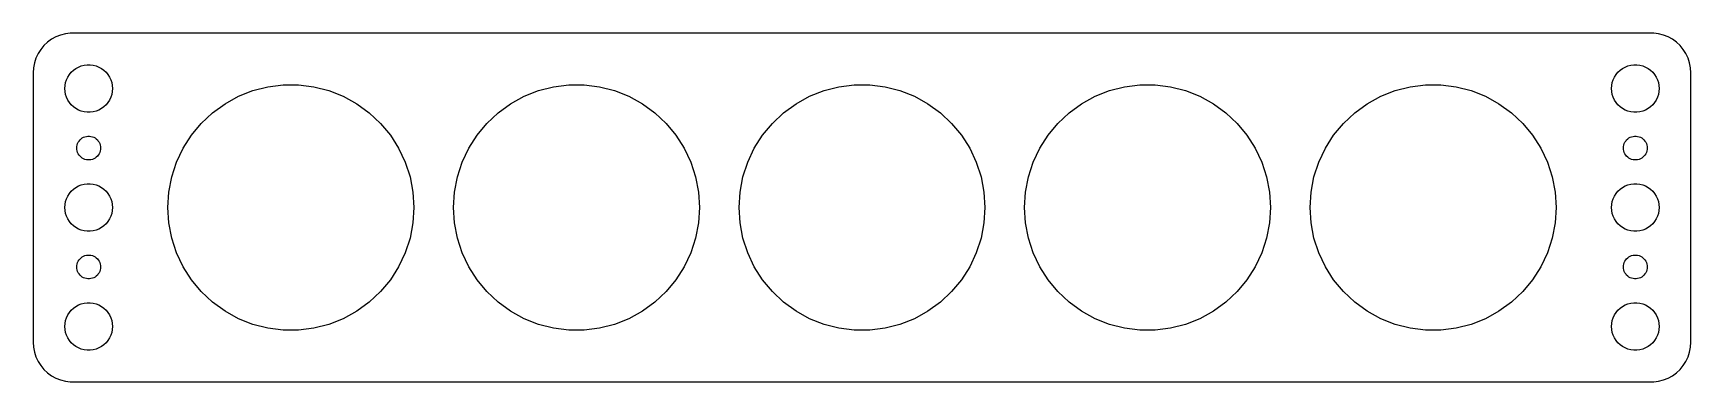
# Model space of a CAD drawing. Header units: metres. Extents: x -104 to 104, y 32 to 76.
import ezdxf

# ---------------------------------------------------------------- set-up
doc = ezdxf.new("R2010")
doc.units = ezdxf.units.M

msp = doc.modelspace()

# ---------------------------------------------------------------- linework, layer by layer
for p, q in [((-101.629, 75.5241), (-102.179, 75.2216)), ((-101.045, 75.7553), (-101.629, 75.5241)), ((-100.437, 75.9114), (-101.045, 75.7553)), ((-99.8139, 75.9901), (-100.437, 75.9114)), ((99.8139, 75.9901), (-99.8139, 75.9901)), ((100.437, 75.9114), (99.8139, 75.9901)), ((101.045, 75.7553), (100.437, 75.9114)), ((101.629, 75.5241), (101.045, 75.7553)), ((102.179, 75.2216), (101.629, 75.5241)), ((-103.882, 73.4088), (-104.149, 72.8406)), ((-103.545, 73.9389), (-103.882, 73.4088)), ((-103.145, 74.4227), (-103.545, 73.9389)), ((-102.687, 74.8526), (-103.145, 74.4227)), ((-102.179, 75.2216), (-102.687, 74.8526)), ((102.687, 74.8526), (102.179, 75.2216)), ((103.145, 74.4227), (102.687, 74.8526)), ((103.545, 73.9389), (103.145, 74.4227)), ((103.882, 73.4088), (103.545, 73.9389)), ((104.149, 72.8406), (103.882, 73.4088)), ((-104.461, 71.6267), (-104.5, 71)), ((-104.343, 72.2434), (-104.461, 71.6267)), ((-104.149, 72.8406), (-104.343, 72.2434)), ((-99.6869, 71.0536), (-99.4123, 71.3115)), ((-99.4123, 71.3115), (-99.1075, 71.533)), ((-99.1075, 71.533), (-98.7773, 71.7145)), ((-98.7773, 71.7145), (-98.427, 71.8532)), ((-98.427, 71.8532), (-98.0621, 71.9469)), ((-98.0621, 71.9469), (-97.6884, 71.9941)), ((-97.6884, 71.9941), (-97.3116, 71.9941)), ((-97.3116, 71.9941), (-96.9379, 71.9469)), ((-96.9379, 71.9469), (-96.573, 71.8532)), ((-96.573, 71.8532), (-96.2227, 71.7145)), ((-96.2227, 71.7145), (-95.8925, 71.533)), ((-95.8925, 71.533), (-95.5877, 71.3115)), ((-95.5877, 71.3115), (-95.3131, 71.0536)), ((95.3131, 71.0536), (95.5877, 71.3115)), ((95.5877, 71.3115), (95.8925, 71.533)), ((95.8925, 71.533), (96.2227, 71.7145)), ((96.2227, 71.7145), (96.573, 71.8532)), ((96.573, 71.8532), (96.9379, 71.9469)), ((96.9379, 71.9469), (97.3116, 71.9941)), ((97.3116, 71.9941), (97.6884, 71.9941)), ((97.6884, 71.9941), (98.0621, 71.9469)), ((98.0621, 71.9469), (98.427, 71.8532)), ((98.427, 71.8532), (98.7773, 71.7145)), ((98.7773, 71.7145), (99.1075, 71.533)), ((99.1075, 71.533), (99.4123, 71.3115)), ((99.4123, 71.3115), (99.6869, 71.0536)), ((104.343, 72.2434), (104.149, 72.8406)), ((104.461, 71.6267), (104.343, 72.2434)), ((104.5, 71), (104.461, 71.6267)), ((-104.5, 71), (-104.5, 37)), ((-100.5, 69), (-100.476, 69.376)), ((-100.476, 68.624), (-100.5, 69)), ((-100.476, 69.376), (-100.406, 69.7461)), ((-100.406, 69.7461), (-100.289, 70.1044)), ((-100.289, 70.1044), (-100.129, 70.4453)), ((-100.129, 70.4453), (-99.927, 70.7634)), ((-99.927, 70.7634), (-99.6869, 71.0536)), ((-95.3131, 71.0536), (-95.073, 70.7634)), ((-95.073, 70.7634), (-94.8711, 70.4453)), ((-94.8711, 70.4453), (-94.7107, 70.1044)), ((-94.7107, 70.1044), (-94.5943, 69.7461)), ((-94.5943, 69.7461), (-94.5237, 69.376)), ((-94.5237, 69.376), (-94.5, 69)), ((-94.5, 69), (-94.5237, 68.624)), ((-76.7898, 68.7414), (-74.9044, 69.2254)), ((-74.9044, 69.2254), (-72.9733, 69.4694)), ((-72.9733, 69.4694), (-71.0267, 69.4694)), ((-71.0267, 69.4694), (-69.0956, 69.2254)), ((-69.0956, 69.2254), (-67.2102, 68.7414)), ((-40.7898, 68.7414), (-38.9044, 69.2254)), ((-38.9044, 69.2254), (-36.9733, 69.4694)), ((-36.9733, 69.4694), (-35.0267, 69.4694)), ((-35.0267, 69.4694), (-33.0956, 69.2254)), ((-33.0956, 69.2254), (-31.2102, 68.7414)), ((-4.7897, 68.7414), (-2.9044, 69.2254)), ((-2.9044, 69.2254), (-0.9733, 69.4694)), ((-0.9733, 69.4694), (0.9733, 69.4694)), ((0.9733, 69.4694), (2.9044, 69.2254)), ((2.9044, 69.2254), (4.7897, 68.7414)), ((31.2102, 68.7414), (33.0956, 69.2254)), ((33.0956, 69.2254), (35.0267, 69.4694)), ((35.0267, 69.4694), (36.9733, 69.4694)), ((36.9733, 69.4694), (38.9044, 69.2254)), ((38.9044, 69.2254), (40.7898, 68.7414)), ((67.2102, 68.7414), (69.0956, 69.2254)), ((69.0956, 69.2254), (71.0267, 69.4694)), ((71.0267, 69.4694), (72.9733, 69.4694)), ((72.9733, 69.4694), (74.9044, 69.2254)), ((74.9044, 69.2254), (76.7898, 68.7414)), ((94.5, 69), (94.5237, 69.376)), ((94.5237, 68.624), (94.5, 69)), ((94.5237, 69.376), (94.5943, 69.7461)), ((94.5943, 69.7461), (94.7107, 70.1044)), ((94.7107, 70.1044), (94.8711, 70.4453)), ((94.8711, 70.4453), (95.073, 70.7634)), ((95.073, 70.7634), (95.3131, 71.0536)), ((99.6869, 71.0536), (99.927, 70.7634)), ((99.927, 70.7634), (100.129, 70.4453)), ((100.129, 70.4453), (100.289, 70.1044)), ((100.289, 70.1044), (100.406, 69.7461)), ((100.406, 69.7461), (100.476, 69.376)), ((100.476, 69.376), (100.5, 69)), ((100.5, 69), (100.476, 68.624)), ((104.5, 37), (104.5, 71)), ((-100.406, 68.2539), (-100.476, 68.624)), ((-100.289, 67.8956), (-100.406, 68.2539)), ((-100.129, 67.5547), (-100.289, 67.8956)), ((-99.927, 67.2366), (-100.129, 67.5547)), ((-99.6869, 66.9464), (-99.927, 67.2366)), ((-99.4123, 66.6884), (-99.6869, 66.9464)), ((-95.3131, 66.9464), (-95.5877, 66.6884)), ((-95.073, 67.2366), (-95.3131, 66.9464)), ((-94.8711, 67.5547), (-95.073, 67.2366)), ((-94.7107, 67.8956), (-94.8711, 67.5547)), ((-94.5943, 68.2539), (-94.7107, 67.8956)), ((-94.5237, 68.624), (-94.5943, 68.2539)), ((-81.8801, 65.9429), (-80.3053, 67.0871)), ((-80.3053, 67.0871), (-78.5996, 68.0248)), ((-78.5996, 68.0248), (-76.7898, 68.7414)), ((-67.2102, 68.7414), (-65.4004, 68.0248)), ((-65.4004, 68.0248), (-63.6947, 67.0871)), ((-63.6947, 67.0871), (-62.1199, 65.9429)), ((-45.8801, 65.9429), (-44.3053, 67.0871)), ((-44.3053, 67.0871), (-42.5996, 68.0248)), ((-42.5996, 68.0248), (-40.7898, 68.7414)), ((-31.2102, 68.7414), (-29.4004, 68.0248)), ((-29.4004, 68.0248), (-27.6947, 67.0871)), ((-27.6947, 67.0871), (-26.1199, 65.9429)), ((-9.8801, 65.9429), (-8.3053, 67.0871)), ((-8.3053, 67.0871), (-6.5996, 68.0248)), ((-6.5996, 68.0248), (-4.7897, 68.7414)), ((4.7897, 68.7414), (6.5996, 68.0248)), ((6.5996, 68.0248), (8.3053, 67.0871)), ((8.3053, 67.0871), (9.8801, 65.9429)), ((26.1199, 65.9429), (27.6947, 67.0871)), ((27.6947, 67.0871), (29.4004, 68.0248)), ((29.4004, 68.0248), (31.2102, 68.7414)), ((40.7898, 68.7414), (42.5996, 68.0248)), ((42.5996, 68.0248), (44.3053, 67.0871)), ((44.3053, 67.0871), (45.8801, 65.9429)), ((62.1199, 65.9429), (63.6947, 67.0871)), ((63.6947, 67.0871), (65.4004, 68.0248)), ((65.4004, 68.0248), (67.2102, 68.7414)), ((76.7898, 68.7414), (78.5996, 68.0248)), ((78.5996, 68.0248), (80.3053, 67.0871)), ((80.3053, 67.0871), (81.8801, 65.9429)), ((94.5943, 68.2539), (94.5237, 68.624)), ((94.7107, 67.8956), (94.5943, 68.2539)), ((94.8711, 67.5547), (94.7107, 67.8956)), ((95.073, 67.2366), (94.8711, 67.5547)), ((95.3131, 66.9464), (95.073, 67.2366)), ((95.5877, 66.6884), (95.3131, 66.9464)), ((99.6869, 66.9464), (99.4123, 66.6884)), ((99.927, 67.2366), (99.6869, 66.9464)), ((100.129, 67.5547), (99.927, 67.2366)), ((100.289, 67.8956), (100.129, 67.5547)), ((100.406, 68.2539), (100.289, 67.8956)), ((100.476, 68.624), (100.406, 68.2539)), ((-99.1075, 66.467), (-99.4123, 66.6884)), ((-98.7773, 66.2855), (-99.1075, 66.467)), ((-98.427, 66.1468), (-98.7773, 66.2855)), ((-98.0621, 66.0531), (-98.427, 66.1468)), ((-97.6884, 66.0059), (-98.0621, 66.0531)), ((-97.3116, 66.0059), (-97.6884, 66.0059)), ((-96.9379, 66.0531), (-97.3116, 66.0059)), ((-96.573, 66.1468), (-96.9379, 66.0531)), ((-96.2227, 66.2855), (-96.573, 66.1468)), ((-95.8925, 66.467), (-96.2227, 66.2855)), ((-95.5877, 66.6884), (-95.8925, 66.467)), ((-83.299, 64.6105), (-81.8801, 65.9429)), ((-62.1199, 65.9429), (-60.701, 64.6105)), ((-47.299, 64.6105), (-45.8801, 65.9429)), ((-26.1199, 65.9429), (-24.701, 64.6105)), ((-11.299, 64.6105), (-9.8801, 65.9429)), ((9.8801, 65.9429), (11.299, 64.6105)), ((24.701, 64.6105), (26.1199, 65.9429)), ((45.8801, 65.9429), (47.299, 64.6105)), ((60.701, 64.6105), (62.1199, 65.9429)), ((81.8801, 65.9429), (83.299, 64.6105)), ((95.8925, 66.467), (95.5877, 66.6884)), ((96.2227, 66.2855), (95.8925, 66.467)), ((96.573, 66.1468), (96.2227, 66.2855)), ((96.9379, 66.0531), (96.573, 66.1468)), ((97.3116, 66.0059), (96.9379, 66.0531)), ((97.6884, 66.0059), (97.3116, 66.0059)), ((98.0621, 66.0531), (97.6884, 66.0059)), ((98.427, 66.1468), (98.0621, 66.0531)), ((98.7773, 66.2855), (98.427, 66.1468)), ((99.1075, 66.467), (98.7773, 66.2855)), ((99.4123, 66.6884), (99.1075, 66.467)), ((-98.4561, 62.6558), (-98.3037, 62.7665)), ((-98.3037, 62.7665), (-98.1387, 62.8572)), ((-98.1387, 62.8572), (-97.9635, 62.9266)), ((-97.9635, 62.9266), (-97.7811, 62.9734)), ((-97.7811, 62.9734), (-97.5942, 62.997)), ((-97.5942, 62.997), (-97.4058, 62.997)), ((-97.4058, 62.997), (-97.2189, 62.9734)), ((-97.2189, 62.9734), (-97.0365, 62.9266)), ((-97.0365, 62.9266), (-96.8613, 62.8572)), ((-96.8613, 62.8572), (-96.6963, 62.7665)), ((-96.6963, 62.7665), (-96.5439, 62.6558)), ((-85.5827, 61.4672), (-84.5398, 63.1107)), ((-84.5398, 63.1107), (-83.299, 64.6105)), ((-60.701, 64.6105), (-59.4602, 63.1107)), ((-59.4602, 63.1107), (-58.4172, 61.4672)), ((-49.5827, 61.4672), (-48.5398, 63.1107)), ((-48.5398, 63.1107), (-47.299, 64.6105)), ((-24.701, 64.6105), (-23.4602, 63.1107)), ((-23.4602, 63.1107), (-22.4172, 61.4672)), ((-13.5827, 61.4672), (-12.5397, 63.1107)), ((-12.5397, 63.1107), (-11.299, 64.6105)), ((11.299, 64.6105), (12.5397, 63.1107)), ((12.5397, 63.1107), (13.5827, 61.4672)), ((22.4172, 61.4672), (23.4602, 63.1107)), ((23.4602, 63.1107), (24.701, 64.6105)), ((47.299, 64.6105), (48.5398, 63.1107)), ((48.5398, 63.1107), (49.5827, 61.4672)), ((58.4172, 61.4672), (59.4602, 63.1107)), ((59.4602, 63.1107), (60.701, 64.6105)), ((83.299, 64.6105), (84.5398, 63.1107)), ((84.5398, 63.1107), (85.5827, 61.4672)), ((96.5439, 62.6558), (96.6963, 62.7665)), ((96.6963, 62.7665), (96.8613, 62.8572)), ((96.8613, 62.8572), (97.0365, 62.9266)), ((97.0365, 62.9266), (97.2189, 62.9734)), ((97.2189, 62.9734), (97.4058, 62.997)), ((97.4058, 62.997), (97.5942, 62.997)), ((97.5942, 62.997), (97.7811, 62.9734)), ((97.7811, 62.9734), (97.9635, 62.9266)), ((97.9635, 62.9266), (98.1387, 62.8572)), ((98.1387, 62.8572), (98.3037, 62.7665)), ((98.3037, 62.7665), (98.4561, 62.6558)), ((-99, 61.5), (-98.9882, 61.688)), ((-98.9882, 61.312), (-99, 61.5)), ((-98.9882, 61.688), (-98.9529, 61.873)), ((-98.9529, 61.127), (-98.9882, 61.312)), ((-98.9529, 61.873), (-98.8947, 62.0522)), ((-98.8947, 60.9478), (-98.9529, 61.127)), ((-98.8947, 62.0522), (-98.8145, 62.2226)), ((-98.8145, 60.7774), (-98.8947, 60.9478)), ((-98.8145, 62.2226), (-98.7135, 62.3817)), ((-98.7135, 60.6183), (-98.8145, 60.7774)), ((-98.7135, 62.3817), (-98.5934, 62.5268)), ((-98.5934, 60.4732), (-98.7135, 60.6183)), ((-98.5934, 62.5268), (-98.4561, 62.6558)), ((-96.5439, 62.6558), (-96.4065, 62.5268)), ((-96.4065, 62.5268), (-96.2865, 62.3817)), ((-96.2865, 60.6183), (-96.4065, 60.4732)), ((-96.2865, 62.3817), (-96.1855, 62.2226)), ((-96.1855, 60.7774), (-96.2865, 60.6183)), ((-96.1855, 62.2226), (-96.1053, 62.0522)), ((-96.1053, 60.9478), (-96.1855, 60.7774)), ((-96.1053, 62.0522), (-96.0471, 61.873)), ((-96.0471, 61.127), (-96.1053, 60.9478)), ((-96.0471, 61.873), (-96.0118, 61.688)), ((-96.0118, 61.312), (-96.0471, 61.127)), ((-96.0118, 61.688), (-96, 61.5)), ((-96, 61.5), (-96.0118, 61.312)), ((-86.4115, 59.7059), (-85.5827, 61.4672)), ((-58.4172, 61.4672), (-57.5885, 59.7059)), ((-50.4115, 59.7059), (-49.5827, 61.4672)), ((-22.4172, 61.4672), (-21.5885, 59.7059)), ((-14.4115, 59.7059), (-13.5827, 61.4672)), ((13.5827, 61.4672), (14.4115, 59.7059)), ((21.5885, 59.7059), (22.4172, 61.4672)), ((49.5827, 61.4672), (50.4115, 59.7059)), ((57.5885, 59.7059), (58.4172, 61.4672)), ((85.5827, 61.4672), (86.4115, 59.7059)), ((96, 61.5), (96.0118, 61.688)), ((96.0118, 61.312), (96, 61.5)), ((96.0118, 61.688), (96.0471, 61.873)), ((96.0471, 61.127), (96.0118, 61.312)), ((96.0471, 61.873), (96.1053, 62.0522)), ((96.1053, 60.9478), (96.0471, 61.127)), ((96.1053, 62.0522), (96.1855, 62.2226)), ((96.1855, 60.7774), (96.1053, 60.9478)), ((96.1855, 62.2226), (96.2865, 62.3817)), ((96.2865, 60.6183), (96.1855, 60.7774)), ((96.2865, 62.3817), (96.4065, 62.5268)), ((96.4065, 60.4732), (96.2865, 60.6183)), ((96.4065, 62.5268), (96.5439, 62.6558)), ((98.4561, 62.6558), (98.5934, 62.5268)), ((98.5934, 62.5268), (98.7135, 62.3817)), ((98.7135, 60.6183), (98.5934, 60.4732)), ((98.7135, 62.3817), (98.8145, 62.2226)), ((98.8145, 60.7774), (98.7135, 60.6183)), ((98.8145, 62.2226), (98.8947, 62.0522)), ((98.8947, 60.9478), (98.8145, 60.7774)), ((98.8947, 62.0522), (98.9529, 61.873)), ((98.9529, 61.127), (98.8947, 60.9478)), ((98.9529, 61.873), (98.9882, 61.688)), ((98.9882, 61.312), (98.9529, 61.127)), ((98.9882, 61.688), (99, 61.5)), ((99, 61.5), (98.9882, 61.312)), ((-98.4561, 60.3442), (-98.5934, 60.4732)), ((-98.3037, 60.2335), (-98.4561, 60.3442)), ((-98.1387, 60.1427), (-98.3037, 60.2335)), ((-97.9635, 60.0734), (-98.1387, 60.1427)), ((-97.7811, 60.0266), (-97.9635, 60.0734)), ((-97.5942, 60.0029), (-97.7811, 60.0266)), ((-97.4058, 60.0029), (-97.5942, 60.0029)), ((-97.2189, 60.0266), (-97.4058, 60.0029)), ((-97.0365, 60.0734), (-97.2189, 60.0266)), ((-96.8613, 60.1427), (-97.0365, 60.0734)), ((-96.6963, 60.2335), (-96.8613, 60.1427)), ((-96.5439, 60.3442), (-96.6963, 60.2335)), ((-96.4065, 60.4732), (-96.5439, 60.3442)), ((-87.013, 57.8547), (-86.4115, 59.7059)), ((-57.5885, 59.7059), (-56.987, 57.8547)), ((-51.013, 57.8547), (-50.4115, 59.7059)), ((-21.5885, 59.7059), (-20.987, 57.8547)), ((-15.013, 57.8547), (-14.4115, 59.7059)), ((14.4115, 59.7059), (15.013, 57.8547)), ((20.987, 57.8547), (21.5885, 59.7059)), ((50.4115, 59.7059), (51.013, 57.8547)), ((56.987, 57.8547), (57.5885, 59.7059)), ((86.4115, 59.7059), (87.013, 57.8547)), ((96.5439, 60.3442), (96.4065, 60.4732)), ((96.6963, 60.2335), (96.5439, 60.3442)), ((96.8613, 60.1427), (96.6963, 60.2335)), ((97.0365, 60.0734), (96.8613, 60.1427)), ((97.2189, 60.0266), (97.0365, 60.0734)), ((97.4058, 60.0029), (97.2189, 60.0266)), ((97.5942, 60.0029), (97.4058, 60.0029)), ((97.7811, 60.0266), (97.5942, 60.0029)), ((97.9635, 60.0734), (97.7811, 60.0266)), ((98.1387, 60.1427), (97.9635, 60.0734)), ((98.3037, 60.2335), (98.1387, 60.1427)), ((98.4561, 60.3442), (98.3037, 60.2335)), ((98.5934, 60.4732), (98.4561, 60.3442)), ((-99.4123, 56.3115), (-99.1075, 56.533)), ((-99.1075, 56.533), (-98.7773, 56.7145)), ((-98.7773, 56.7145), (-98.427, 56.8532)), ((-98.427, 56.8532), (-98.0621, 56.9469)), ((-98.0621, 56.9469), (-97.6884, 56.9941)), ((-97.6884, 56.9941), (-97.3116, 56.9941)), ((-97.3116, 56.9941), (-96.9379, 56.9469)), ((-96.9379, 56.9469), (-96.573, 56.8532)), ((-96.573, 56.8532), (-96.2227, 56.7145)), ((-96.2227, 56.7145), (-95.8925, 56.533)), ((-95.8925, 56.533), (-95.5877, 56.3115)), ((-87.3778, 55.9427), (-87.013, 57.8547)), ((-56.987, 57.8547), (-56.6222, 55.9427)), ((-51.3778, 55.9427), (-51.013, 57.8547)), ((-20.987, 57.8547), (-20.6222, 55.9427)), ((-15.3778, 55.9427), (-15.013, 57.8547)), ((15.013, 57.8547), (15.3778, 55.9427)), ((20.6222, 55.9427), (20.987, 57.8547)), ((51.013, 57.8547), (51.3778, 55.9427)), ((56.6222, 55.9427), (56.987, 57.8547)), ((87.013, 57.8547), (87.3778, 55.9427)), ((95.5877, 56.3115), (95.8925, 56.533)), ((95.8925, 56.533), (96.2227, 56.7145)), ((96.2227, 56.7145), (96.573, 56.8532)), ((96.573, 56.8532), (96.9379, 56.9469)), ((96.9379, 56.9469), (97.3116, 56.9941)), ((97.3116, 56.9941), (97.6884, 56.9941)), ((97.6884, 56.9941), (98.0621, 56.9469)), ((98.0621, 56.9469), (98.427, 56.8532)), ((98.427, 56.8532), (98.7773, 56.7145)), ((98.7773, 56.7145), (99.1075, 56.533)), ((99.1075, 56.533), (99.4123, 56.3115)), ((-100.5, 54), (-100.476, 54.376)), ((-100.476, 54.376), (-100.406, 54.7461)), ((-100.406, 54.7461), (-100.289, 55.1044)), ((-100.289, 55.1044), (-100.129, 55.4453)), ((-100.129, 55.4453), (-99.927, 55.7634)), ((-99.927, 55.7634), (-99.6869, 56.0536)), ((-99.6869, 56.0536), (-99.4123, 56.3115)), ((-95.5877, 56.3115), (-95.3131, 56.0536)), ((-95.3131, 56.0536), (-95.073, 55.7634)), ((-95.073, 55.7634), (-94.8711, 55.4453)), ((-94.8711, 55.4453), (-94.7107, 55.1044)), ((-94.7107, 55.1044), (-94.5943, 54.7461)), ((-94.5943, 54.7461), (-94.5237, 54.376)), ((-94.5237, 54.376), (-94.5, 54)), ((-87.5, 54), (-87.3778, 55.9427)), ((-56.6222, 55.9427), (-56.5, 54)), ((-51.5, 54), (-51.3778, 55.9427)), ((-20.6222, 55.9427), (-20.5, 54)), ((-15.5, 54), (-15.3778, 55.9427)), ((15.3778, 55.9427), (15.5, 54)), ((20.5, 54), (20.6222, 55.9427)), ((51.3778, 55.9427), (51.5, 54)), ((56.5, 54), (56.6222, 55.9427)), ((87.3778, 55.9427), (87.5, 54)), ((94.5, 54), (94.5237, 54.376)), ((94.5237, 54.376), (94.5943, 54.7461)), ((94.5943, 54.7461), (94.7107, 55.1044)), ((94.7107, 55.1044), (94.8711, 55.4453)), ((94.8711, 55.4453), (95.073, 55.7634)), ((95.073, 55.7634), (95.3131, 56.0536)), ((95.3131, 56.0536), (95.5877, 56.3115)), ((99.4123, 56.3115), (99.6869, 56.0536)), ((99.6869, 56.0536), (99.927, 55.7634)), ((99.927, 55.7634), (100.129, 55.4453)), ((100.129, 55.4453), (100.289, 55.1044)), ((100.289, 55.1044), (100.406, 54.7461)), ((100.406, 54.7461), (100.476, 54.376)), ((100.476, 54.376), (100.5, 54)), ((-100.476, 53.624), (-100.5, 54)), ((-100.406, 53.2539), (-100.476, 53.624)), ((-100.289, 52.8956), (-100.406, 53.2539)), ((-100.129, 52.5547), (-100.289, 52.8956)), ((-99.927, 52.2366), (-100.129, 52.5547)), ((-94.8711, 52.5547), (-95.073, 52.2366)), ((-94.7107, 52.8956), (-94.8711, 52.5547)), ((-94.5943, 53.2539), (-94.7107, 52.8956)), ((-94.5237, 53.624), (-94.5943, 53.2539)), ((-94.5, 54), (-94.5237, 53.624)), ((-87.3778, 52.0573), (-87.5, 54)), ((-56.5, 54), (-56.6222, 52.0573)), ((-51.3778, 52.0573), (-51.5, 54)), ((-20.5, 54), (-20.6222, 52.0573)), ((-15.3778, 52.0573), (-15.5, 54)), ((15.5, 54), (15.3778, 52.0573)), ((20.6222, 52.0573), (20.5, 54)), ((51.5, 54), (51.3778, 52.0573)), ((56.6222, 52.0573), (56.5, 54)), ((87.5, 54), (87.3778, 52.0573)), ((94.5237, 53.624), (94.5, 54)), ((94.5943, 53.2539), (94.5237, 53.624)), ((94.7107, 52.8956), (94.5943, 53.2539)), ((94.8711, 52.5547), (94.7107, 52.8956)), ((95.073, 52.2366), (94.8711, 52.5547)), ((100.129, 52.5547), (99.927, 52.2366)), ((100.289, 52.8956), (100.129, 52.5547)), ((100.406, 53.2539), (100.289, 52.8956)), ((100.476, 53.624), (100.406, 53.2539)), ((100.5, 54), (100.476, 53.624)), ((-99.6869, 51.9464), (-99.927, 52.2366)), ((-99.4123, 51.6885), (-99.6869, 51.9464)), ((-99.1075, 51.467), (-99.4123, 51.6885)), ((-98.7773, 51.2855), (-99.1075, 51.467)), ((-98.427, 51.1468), (-98.7773, 51.2855)), ((-98.0621, 51.0531), (-98.427, 51.1468)), ((-97.6884, 51.0059), (-98.0621, 51.0531)), ((-97.3116, 51.0059), (-97.6884, 51.0059)), ((-96.9379, 51.0531), (-97.3116, 51.0059)), ((-96.573, 51.1468), (-96.9379, 51.0531)), ((-96.2227, 51.2855), (-96.573, 51.1468)), ((-95.8925, 51.467), (-96.2227, 51.2855)), ((-95.5877, 51.6885), (-95.8925, 51.467)), ((-95.3131, 51.9464), (-95.5877, 51.6885)), ((-95.073, 52.2366), (-95.3131, 51.9464)), ((-87.013, 50.1453), (-87.3778, 52.0573)), ((-56.6222, 52.0573), (-56.987, 50.1453)), ((-51.013, 50.1453), (-51.3778, 52.0573)), ((-20.6222, 52.0573), (-20.987, 50.1453)), ((-15.013, 50.1453), (-15.3778, 52.0573)), ((15.3778, 52.0573), (15.013, 50.1453)), ((20.987, 50.1453), (20.6222, 52.0573)), ((51.3778, 52.0573), (51.013, 50.1453)), ((56.987, 50.1453), (56.6222, 52.0573)), ((87.3778, 52.0573), (87.013, 50.1453)), ((95.3131, 51.9464), (95.073, 52.2366)), ((95.5877, 51.6885), (95.3131, 51.9464)), ((95.8925, 51.467), (95.5877, 51.6885)), ((96.2227, 51.2855), (95.8925, 51.467)), ((96.573, 51.1468), (96.2227, 51.2855)), ((96.9379, 51.0531), (96.573, 51.1468)), ((97.3116, 51.0059), (96.9379, 51.0531)), ((97.6884, 51.0059), (97.3116, 51.0059)), ((98.0621, 51.0531), (97.6884, 51.0059)), ((98.427, 51.1468), (98.0621, 51.0531)), ((98.7773, 51.2855), (98.427, 51.1468)), ((99.1075, 51.467), (98.7773, 51.2855)), ((99.4123, 51.6885), (99.1075, 51.467)), ((99.6869, 51.9464), (99.4123, 51.6885)), ((99.927, 52.2366), (99.6869, 51.9464)), ((-86.4115, 48.2941), (-87.013, 50.1453)), ((-85.5827, 46.5328), (-86.4115, 48.2941)), ((-57.5885, 48.2941), (-58.4172, 46.5328)), ((-56.987, 50.1453), (-57.5885, 48.2941)), ((-50.4115, 48.2941), (-51.013, 50.1453)), ((-49.5827, 46.5328), (-50.4115, 48.2941)), ((-21.5885, 48.2941), (-22.4172, 46.5328)), ((-20.987, 50.1453), (-21.5885, 48.2941)), ((-14.4115, 48.2941), (-15.013, 50.1453)), ((-13.5827, 46.5328), (-14.4115, 48.2941)), ((14.4115, 48.2941), (13.5827, 46.5328)), ((15.013, 50.1453), (14.4115, 48.2941)), ((21.5885, 48.2941), (20.987, 50.1453)), ((22.4172, 46.5328), (21.5885, 48.2941)), ((50.4115, 48.2941), (49.5827, 46.5328)), ((51.013, 50.1453), (50.4115, 48.2941)), ((57.5885, 48.2941), (56.987, 50.1453)), ((58.4172, 46.5328), (57.5885, 48.2941)), ((86.4115, 48.2941), (85.5827, 46.5328)), ((87.013, 50.1453), (86.4115, 48.2941)), ((-99, 46.5), (-98.9882, 46.688)), ((-98.9882, 46.312), (-99, 46.5)), ((-98.9882, 46.688), (-98.9529, 46.873)), ((-98.9529, 46.127), (-98.9882, 46.312)), ((-98.9529, 46.873), (-98.8947, 47.0522)), ((-98.8947, 45.9478), (-98.9529, 46.127)), ((-98.8947, 47.0522), (-98.8145, 47.2226)), ((-98.8145, 47.2226), (-98.7135, 47.3817)), ((-98.7135, 47.3817), (-98.5934, 47.5268)), ((-98.5934, 47.5268), (-98.4561, 47.6558)), ((-98.4561, 47.6558), (-98.3037, 47.7665)), ((-98.3037, 47.7665), (-98.1387, 47.8573)), ((-98.1387, 47.8573), (-97.9635, 47.9266)), ((-97.9635, 47.9266), (-97.7811, 47.9734)), ((-97.7811, 47.9734), (-97.5942, 47.9971)), ((-97.5942, 47.9971), (-97.4058, 47.9971)), ((-97.4058, 47.9971), (-97.2189, 47.9734)), ((-97.2189, 47.9734), (-97.0365, 47.9266)), ((-97.0365, 47.9266), (-96.8613, 47.8573)), ((-96.8613, 47.8573), (-96.6963, 47.7665)), ((-96.6963, 47.7665), (-96.5439, 47.6558)), ((-96.5439, 47.6558), (-96.4065, 47.5268)), ((-96.4065, 47.5268), (-96.2865, 47.3817)), ((-96.2865, 47.3817), (-96.1855, 47.2226)), ((-96.1855, 47.2226), (-96.1053, 47.0522)), ((-96.1053, 47.0522), (-96.0471, 46.873)), ((-96.0471, 46.127), (-96.1053, 45.9478)), ((-96.0471, 46.873), (-96.0118, 46.688)), ((-96.0118, 46.312), (-96.0471, 46.127)), ((-96.0118, 46.688), (-96, 46.5)), ((-96, 46.5), (-96.0118, 46.312)), ((-84.5398, 44.8893), (-85.5827, 46.5328)), ((-58.4172, 46.5328), (-59.4602, 44.8893)), ((-48.5398, 44.8893), (-49.5827, 46.5328)), ((-22.4172, 46.5328), (-23.4602, 44.8893)), ((-12.5397, 44.8893), (-13.5827, 46.5328)), ((13.5827, 46.5328), (12.5397, 44.8893)), ((23.4602, 44.8893), (22.4172, 46.5328)), ((49.5827, 46.5328), (48.5398, 44.8893)), ((59.4602, 44.8893), (58.4172, 46.5328)), ((85.5827, 46.5328), (84.5398, 44.8893)), ((96, 46.5), (96.0118, 46.688)), ((96.0118, 46.312), (96, 46.5)), ((96.0118, 46.688), (96.0471, 46.873)), ((96.0471, 46.127), (96.0118, 46.312)), ((96.0471, 46.873), (96.1053, 47.0522)), ((96.1053, 45.9478), (96.0471, 46.127)), ((96.1053, 47.0522), (96.1855, 47.2226)), ((96.1855, 47.2226), (96.2865, 47.3817)), ((96.2865, 47.3817), (96.4065, 47.5268)), ((96.4065, 47.5268), (96.5439, 47.6558)), ((96.5439, 47.6558), (96.6963, 47.7665)), ((96.6963, 47.7665), (96.8613, 47.8573)), ((96.8613, 47.8573), (97.0365, 47.9266)), ((97.0365, 47.9266), (97.2189, 47.9734)), ((97.2189, 47.9734), (97.4058, 47.9971)), ((97.4058, 47.9971), (97.5942, 47.9971)), ((97.5942, 47.9971), (97.7811, 47.9734)), ((97.7811, 47.9734), (97.9635, 47.9266)), ((97.9635, 47.9266), (98.1387, 47.8573)), ((98.1387, 47.8573), (98.3037, 47.7665)), ((98.3037, 47.7665), (98.4561, 47.6558)), ((98.4561, 47.6558), (98.5934, 47.5268)), ((98.5934, 47.5268), (98.7135, 47.3817)), ((98.7135, 47.3817), (98.8145, 47.2226)), ((98.8145, 47.2226), (98.8947, 47.0522)), ((98.8947, 47.0522), (98.9529, 46.873)), ((98.9529, 46.127), (98.8947, 45.9478)), ((98.9529, 46.873), (98.9882, 46.688)), ((98.9882, 46.312), (98.9529, 46.127)), ((98.9882, 46.688), (99, 46.5)), ((99, 46.5), (98.9882, 46.312)), ((-98.8145, 45.7774), (-98.8947, 45.9478)), ((-98.7135, 45.6183), (-98.8145, 45.7774)), ((-98.5934, 45.4732), (-98.7135, 45.6183)), ((-98.4561, 45.3442), (-98.5934, 45.4732)), ((-98.3037, 45.2335), (-98.4561, 45.3442)), ((-98.1387, 45.1428), (-98.3037, 45.2335)), ((-97.9635, 45.0734), (-98.1387, 45.1428)), ((-97.7811, 45.0266), (-97.9635, 45.0734)), ((-97.5942, 45.003), (-97.7811, 45.0266)), ((-97.4058, 45.003), (-97.5942, 45.003)), ((-97.2189, 45.0266), (-97.4058, 45.003)), ((-97.0365, 45.0734), (-97.2189, 45.0266)), ((-96.8613, 45.1428), (-97.0365, 45.0734)), ((-96.6963, 45.2335), (-96.8613, 45.1428)), ((-96.5439, 45.3442), (-96.6963, 45.2335)), ((-96.4065, 45.4732), (-96.5439, 45.3442)), ((-96.2865, 45.6183), (-96.4065, 45.4732)), ((-96.1855, 45.7774), (-96.2865, 45.6183)), ((-96.1053, 45.9478), (-96.1855, 45.7774)), ((-83.299, 43.3895), (-84.5398, 44.8893)), ((-59.4602, 44.8893), (-60.701, 43.3895)), ((-47.299, 43.3895), (-48.5398, 44.8893)), ((-23.4602, 44.8893), (-24.701, 43.3895)), ((-11.299, 43.3895), (-12.5397, 44.8893)), ((12.5397, 44.8893), (11.299, 43.3895)), ((24.701, 43.3895), (23.4602, 44.8893)), ((48.5398, 44.8893), (47.299, 43.3895)), ((60.701, 43.3895), (59.4602, 44.8893)), ((84.5398, 44.8893), (83.299, 43.3895)), ((96.1855, 45.7774), (96.1053, 45.9478)), ((96.2865, 45.6183), (96.1855, 45.7774)), ((96.4065, 45.4732), (96.2865, 45.6183)), ((96.5439, 45.3442), (96.4065, 45.4732)), ((96.6963, 45.2335), (96.5439, 45.3442)), ((96.8613, 45.1428), (96.6963, 45.2335)), ((97.0365, 45.0734), (96.8613, 45.1428)), ((97.2189, 45.0266), (97.0365, 45.0734)), ((97.4058, 45.003), (97.2189, 45.0266)), ((97.5942, 45.003), (97.4058, 45.003)), ((97.7811, 45.0266), (97.5942, 45.003)), ((97.9635, 45.0734), (97.7811, 45.0266)), ((98.1387, 45.1428), (97.9635, 45.0734)), ((98.3037, 45.2335), (98.1387, 45.1428)), ((98.4561, 45.3442), (98.3037, 45.2335)), ((98.5934, 45.4732), (98.4561, 45.3442)), ((98.7135, 45.6183), (98.5934, 45.4732)), ((98.8145, 45.7774), (98.7135, 45.6183)), ((98.8947, 45.9478), (98.8145, 45.7774)), ((-98.7773, 41.7145), (-98.427, 41.8532)), ((-98.427, 41.8532), (-98.0621, 41.9469)), ((-98.0621, 41.9469), (-97.6884, 41.9941)), ((-97.6884, 41.9941), (-97.3116, 41.9941)), ((-97.3116, 41.9941), (-96.9379, 41.9469)), ((-96.9379, 41.9469), (-96.573, 41.8532)), ((-96.573, 41.8532), (-96.2227, 41.7145)), ((-81.8801, 42.0571), (-83.299, 43.3895)), ((-80.3053, 40.9129), (-81.8801, 42.0571)), ((-62.1199, 42.0571), (-63.6947, 40.9129)), ((-60.701, 43.3895), (-62.1199, 42.0571)), ((-45.8801, 42.0571), (-47.299, 43.3895)), ((-44.3053, 40.9129), (-45.8801, 42.0571)), ((-26.1199, 42.0571), (-27.6947, 40.9129)), ((-24.701, 43.3895), (-26.1199, 42.0571)), ((-9.8801, 42.0571), (-11.299, 43.3895)), ((-8.3053, 40.9129), (-9.8801, 42.0571)), ((9.8801, 42.0571), (8.3053, 40.9129)), ((11.299, 43.3895), (9.8801, 42.0571)), ((26.1199, 42.0571), (24.701, 43.3895)), ((27.6947, 40.9129), (26.1199, 42.0571)), ((45.8801, 42.0571), (44.3053, 40.9129)), ((47.299, 43.3895), (45.8801, 42.0571)), ((62.1199, 42.0571), (60.701, 43.3895)), ((63.6947, 40.9129), (62.1199, 42.0571)), ((81.8801, 42.0571), (80.3053, 40.9129)), ((83.299, 43.3895), (81.8801, 42.0571)), ((96.2227, 41.7145), (96.573, 41.8532)), ((96.573, 41.8532), (96.9379, 41.9469)), ((96.9379, 41.9469), (97.3116, 41.9941)), ((97.3116, 41.9941), (97.6884, 41.9941)), ((97.6884, 41.9941), (98.0621, 41.9469)), ((98.0621, 41.9469), (98.427, 41.8532)), ((98.427, 41.8532), (98.7773, 41.7145)), ((-100.476, 39.376), (-100.406, 39.7461)), ((-100.406, 39.7461), (-100.289, 40.1044)), ((-100.289, 40.1044), (-100.129, 40.4453)), ((-100.129, 40.4453), (-99.927, 40.7634)), ((-99.927, 40.7634), (-99.6869, 41.0536)), ((-99.6869, 41.0536), (-99.4123, 41.3116)), ((-99.4123, 41.3116), (-99.1075, 41.533)), ((-99.1075, 41.533), (-98.7773, 41.7145)), ((-96.2227, 41.7145), (-95.8925, 41.533)), ((-95.8925, 41.533), (-95.5877, 41.3116)), ((-95.5877, 41.3116), (-95.3131, 41.0536)), ((-95.3131, 41.0536), (-95.073, 40.7634)), ((-95.073, 40.7634), (-94.8711, 40.4453)), ((-94.8711, 40.4453), (-94.7107, 40.1044)), ((-94.7107, 40.1044), (-94.5943, 39.7461)), ((-94.5943, 39.7461), (-94.5237, 39.376)), ((-78.5996, 39.9752), (-80.3053, 40.9129)), ((-76.7898, 39.2586), (-78.5996, 39.9752)), ((-65.4004, 39.9752), (-67.2102, 39.2586)), ((-63.6947, 40.9129), (-65.4004, 39.9752)), ((-42.5996, 39.9752), (-44.3053, 40.9129)), ((-40.7898, 39.2586), (-42.5996, 39.9752)), ((-29.4004, 39.9752), (-31.2102, 39.2586)), ((-27.6947, 40.9129), (-29.4004, 39.9752)), ((-6.5996, 39.9752), (-8.3053, 40.9129)), ((-4.7897, 39.2586), (-6.5996, 39.9752)), ((6.5996, 39.9752), (4.7897, 39.2586)), ((8.3053, 40.9129), (6.5996, 39.9752)), ((29.4004, 39.9752), (27.6947, 40.9129)), ((31.2102, 39.2586), (29.4004, 39.9752)), ((42.5996, 39.9752), (40.7898, 39.2586)), ((44.3053, 40.9129), (42.5996, 39.9752)), ((65.4004, 39.9752), (63.6947, 40.9129)), ((67.2102, 39.2586), (65.4004, 39.9752)), ((78.5996, 39.9752), (76.7898, 39.2586)), ((80.3053, 40.9129), (78.5996, 39.9752)), ((94.5237, 39.376), (94.5943, 39.7461)), ((94.5943, 39.7461), (94.7107, 40.1044)), ((94.7107, 40.1044), (94.8711, 40.4453)), ((94.8711, 40.4453), (95.073, 40.7634)), ((95.073, 40.7634), (95.3131, 41.0536)), ((95.3131, 41.0536), (95.5877, 41.3116)), ((95.5877, 41.3116), (95.8925, 41.533)), ((95.8925, 41.533), (96.2227, 41.7145)), ((98.7773, 41.7145), (99.1075, 41.533)), ((99.1075, 41.533), (99.4123, 41.3116)), ((99.4123, 41.3116), (99.6869, 41.0536)), ((99.6869, 41.0536), (99.927, 40.7634)), ((99.927, 40.7634), (100.129, 40.4453)), ((100.129, 40.4453), (100.289, 40.1044)), ((100.289, 40.1044), (100.406, 39.7461)), ((100.406, 39.7461), (100.476, 39.376)), ((-100.5, 39), (-100.476, 39.376)), ((-100.476, 38.624), (-100.5, 39)), ((-100.406, 38.2539), (-100.476, 38.624)), ((-100.289, 37.8956), (-100.406, 38.2539)), ((-100.129, 37.5547), (-100.289, 37.8956)), ((-94.7107, 37.8956), (-94.8711, 37.5547)), ((-94.5943, 38.2539), (-94.7107, 37.8956)), ((-94.5237, 38.624), (-94.5943, 38.2539)), ((-94.5237, 39.376), (-94.5, 39)), ((-94.5, 39), (-94.5237, 38.624)), ((-74.9044, 38.7746), (-76.7898, 39.2586)), ((-72.9733, 38.5306), (-74.9044, 38.7746)), ((-71.0267, 38.5306), (-72.9733, 38.5306)), ((-69.0956, 38.7746), (-71.0267, 38.5306)), ((-67.2102, 39.2586), (-69.0956, 38.7746)), ((-38.9044, 38.7746), (-40.7898, 39.2586)), ((-36.9733, 38.5306), (-38.9044, 38.7746)), ((-35.0267, 38.5306), (-36.9733, 38.5306)), ((-33.0956, 38.7746), (-35.0267, 38.5306)), ((-31.2102, 39.2586), (-33.0956, 38.7746)), ((-2.9044, 38.7746), (-4.7897, 39.2586)), ((-0.9733, 38.5306), (-2.9044, 38.7746)), ((0.9733, 38.5306), (-0.9733, 38.5306)), ((2.9044, 38.7746), (0.9733, 38.5306)), ((4.7897, 39.2586), (2.9044, 38.7746)), ((33.0956, 38.7746), (31.2102, 39.2586)), ((35.0267, 38.5306), (33.0956, 38.7746)), ((36.9733, 38.5306), (35.0267, 38.5306)), ((38.9044, 38.7746), (36.9733, 38.5306)), ((40.7898, 39.2586), (38.9044, 38.7746)), ((69.0956, 38.7746), (67.2102, 39.2586)), ((71.0267, 38.5306), (69.0956, 38.7746)), ((72.9733, 38.5306), (71.0267, 38.5306)), ((74.9044, 38.7746), (72.9733, 38.5306)), ((76.7898, 39.2586), (74.9044, 38.7746)), ((94.5, 39), (94.5237, 39.376)), ((94.5237, 38.624), (94.5, 39)), ((94.5943, 38.2539), (94.5237, 38.624)), ((94.7107, 37.8956), (94.5943, 38.2539)), ((94.8711, 37.5547), (94.7107, 37.8956)), ((100.289, 37.8956), (100.129, 37.5547)), ((100.406, 38.2539), (100.289, 37.8956)), ((100.476, 38.624), (100.406, 38.2539)), ((100.476, 39.376), (100.5, 39)), ((100.5, 39), (100.476, 38.624)), ((-104.5, 37), (-104.461, 36.3733)), ((-104.461, 36.3733), (-104.343, 35.7566)), ((-104.343, 35.7566), (-104.149, 35.1594)), ((-99.927, 37.2366), (-100.129, 37.5547)), ((-99.6869, 36.9464), (-99.927, 37.2366)), ((-99.4123, 36.6885), (-99.6869, 36.9464)), ((-99.1075, 36.467), (-99.4123, 36.6885)), ((-98.7773, 36.2855), (-99.1075, 36.467)), ((-98.427, 36.1468), (-98.7773, 36.2855)), ((-98.0621, 36.0531), (-98.427, 36.1468)), ((-97.6884, 36.0059), (-98.0621, 36.0531)), ((-97.3116, 36.0059), (-97.6884, 36.0059)), ((-96.9379, 36.0531), (-97.3116, 36.0059)), ((-96.573, 36.1468), (-96.9379, 36.0531)), ((-96.2227, 36.2855), (-96.573, 36.1468)), ((-95.8925, 36.467), (-96.2227, 36.2855)), ((-95.5877, 36.6885), (-95.8925, 36.467)), ((-95.3131, 36.9464), (-95.5877, 36.6885)), ((-95.073, 37.2366), (-95.3131, 36.9464)), ((-94.8711, 37.5547), (-95.073, 37.2366)), ((95.073, 37.2366), (94.8711, 37.5547)), ((95.3131, 36.9464), (95.073, 37.2366)), ((95.5877, 36.6885), (95.3131, 36.9464)), ((95.8925, 36.467), (95.5877, 36.6885)), ((96.2227, 36.2855), (95.8925, 36.467)), ((96.573, 36.1468), (96.2227, 36.2855)), ((96.9379, 36.0531), (96.573, 36.1468)), ((97.3116, 36.0059), (96.9379, 36.0531)), ((97.6884, 36.0059), (97.3116, 36.0059)), ((98.0621, 36.0531), (97.6884, 36.0059)), ((98.427, 36.1468), (98.0621, 36.0531)), ((98.7773, 36.2855), (98.427, 36.1468)), ((99.1075, 36.467), (98.7773, 36.2855)), ((99.4123, 36.6885), (99.1075, 36.467)), ((99.6869, 36.9464), (99.4123, 36.6885)), ((99.927, 37.2366), (99.6869, 36.9464)), ((100.129, 37.5547), (99.927, 37.2366)), ((104.149, 35.1594), (104.343, 35.7566)), ((104.343, 35.7566), (104.461, 36.3733)), ((104.461, 36.3733), (104.5, 37)), ((-104.149, 35.1594), (-103.882, 34.5912)), ((-103.882, 34.5912), (-103.545, 34.0611)), ((-103.545, 34.0611), (-103.145, 33.5773)), ((-103.145, 33.5773), (-102.687, 33.1474)), ((102.687, 33.1474), (103.145, 33.5773)), ((103.145, 33.5773), (103.545, 34.0611)), ((103.545, 34.0611), (103.882, 34.5912)), ((103.882, 34.5912), (104.149, 35.1594)), ((-102.687, 33.1474), (-102.179, 32.7784)), ((-102.179, 32.7784), (-101.629, 32.4759)), ((-101.629, 32.4759), (-101.045, 32.2447)), ((-101.045, 32.2447), (-100.437, 32.0886)), ((-100.437, 32.0886), (-99.8139, 32.0099)), ((-99.8139, 32.0099), (99.8139, 32.0099)), ((99.8139, 32.0099), (100.437, 32.0886)), ((100.437, 32.0886), (101.045, 32.2447)), ((101.045, 32.2447), (101.629, 32.4759)), ((101.629, 32.4759), (102.179, 32.7784)), ((102.179, 32.7784), (102.687, 33.1474))]:
    msp.add_line(p, q)

doc.saveas('drawing.dxf')
